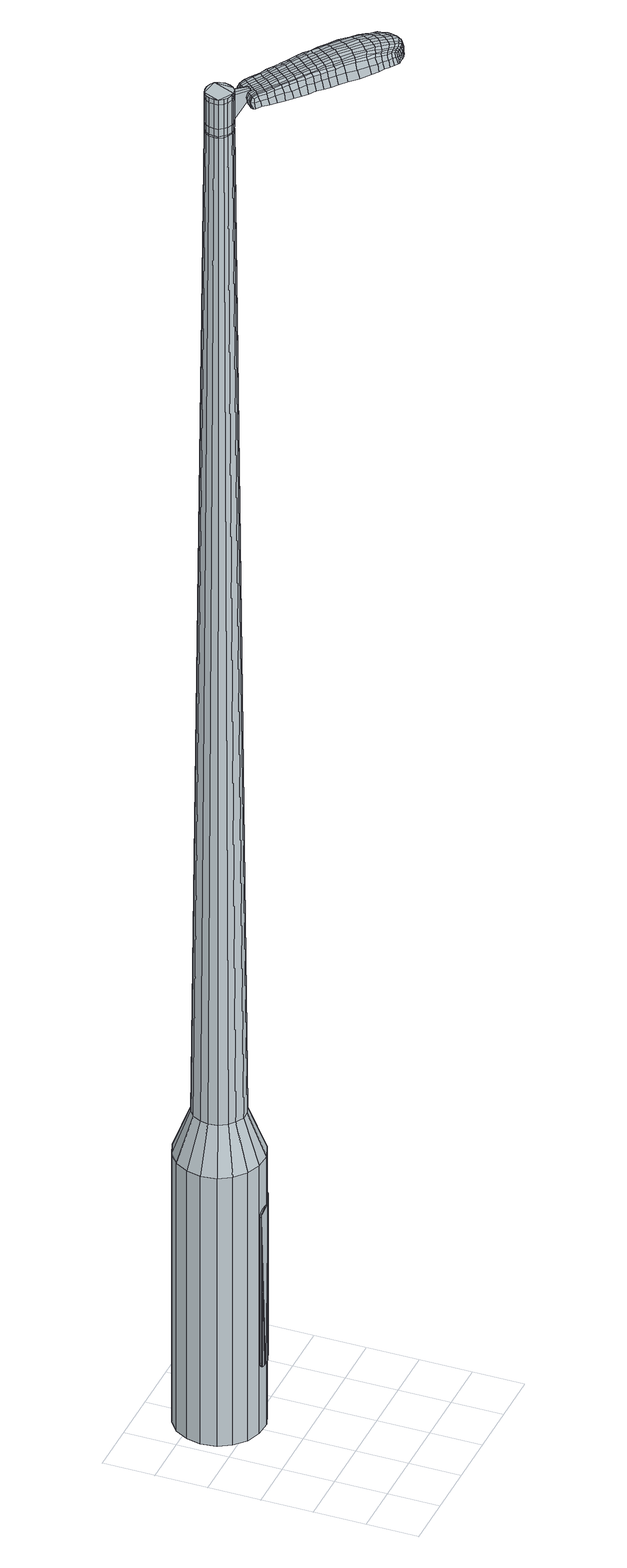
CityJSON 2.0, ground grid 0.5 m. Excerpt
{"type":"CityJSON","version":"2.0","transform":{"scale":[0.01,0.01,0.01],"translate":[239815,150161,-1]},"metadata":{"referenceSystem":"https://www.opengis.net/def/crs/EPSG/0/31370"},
"CityObjects":{
"object1":{"type":"GenericCityObject","attributes":{"cluster":798,"mean_distance_to_centroid":0.311,"new_centroid_x":239815.5,"new_centroid_y":150162.8,"mean_distance_to_camera":10.07,"H1":16.82,"H2":16.47,"Z_final":111.6,"cluster2":-1,"proj_x":239810.63,"proj_y":150168.39,"id_line":83742,"bearing_l":48.94,"distance":7.41,"orientation":"right","G_obj":318.94},"geometry":[{"type":"MultiSurface","lod":"2","boundaries":[[[0,1,2,3]],[[1,4,5,2]],[[4,6,7,5]],[[6,8,9,7]],[[8,10,11,9]],[[10,12,13,11]],[[12,14,15,13]],[[14,16,17,15]],[[16,18,19,17]],[[18,20,21,19]],[[20,22,23,21]],[[22,24,25,23]],[[24,26,27,25]],[[26,28,29,27]],[[28,30,31,29]],[[30,32,33,31]],[[32,34,35,33]],[[34,0,3,35]],[[36,37,38,39]],[[38,40,41,42]],[[41,43,42]],[[42,44,45,46]],[[45,47,46]],[[46,48,49,50]],[[49,51,50]],[[42,46,50,38]],[[50,52,39,38]],[[53,36,39]],[[2,5,7,35]],[[7,9,11,15]],[[11,13,15]],[[15,17,19,23]],[[19,21,23]],[[23,25,27,31]],[[27,29,31]],[[15,23,31,7]],[[31,33,35,7]],[[3,2,35]],[[1,0,54,55]],[[0,34,56,54]],[[34,32,57,56]],[[32,30,58,57]],[[30,28,59,58]],[[28,26,60,59]],[[26,24,61,60]],[[24,22,62,61]],[[22,20,63,62]],[[20,18,64,63]],[[18,16,65,64]],[[16,14,66,65]],[[14,12,67,66]],[[12,10,68,67]],[[10,8,69,68]],[[8,6,70,69]],[[6,4,71,70]],[[4,1,55,71]],[[55,54,72,73]],[[54,56,74,72]],[[56,57,75,74]],[[57,58,76,75]],[[58,59,77,76]],[[59,60,78,77]],[[60,61,79,78]],[[61,62,80,79]],[[62,63,81,80]],[[63,64,82,81]],[[64,65,83,82]],[[65,66,84,83]],[[66,67,85,84]],[[67,68,86,85]],[[68,69,87,86]],[[69,70,88,87]],[[70,71,89,88]],[[71,55,73,89]],[[90,91,92,93]],[[94,95,91,90]],[[96,97,95,94]],[[98,99,97,96]],[[100,101,99,98]],[[102,103,101,100]],[[79,104,103,102]],[[80,105,104,79]],[[106,107,105,80]],[[82,108,107,106]],[[83,109,108,82]],[[84,110,109,83]],[[111,112,110,84]],[[86,113,112,111]],[[87,114,113,86]],[[115,116,114,87]],[[89,117,116,115]],[[93,92,117,89]],[[118,119,120,121]],[[122,118,121,123]],[[124,122,123,125]],[[126,124,125,127]],[[128,126,127,129]],[[130,128,129,131]],[[132,130,131,133]],[[134,132,133,135]],[[136,134,135,137]],[[138,136,137,139]],[[140,138,139,141]],[[142,140,141,143]],[[144,142,143,145]],[[146,144,145,147]],[[148,146,147,149]],[[150,148,149,151]],[[73,72,90,93]],[[72,74,94,90]],[[74,75,96,94]],[[75,76,98,96]],[[76,77,100,98]],[[77,78,102,100]],[[78,79,102]],[[81,106,80]],[[81,82,106]],[[85,111,84]],[[85,86,111]],[[88,115,87]],[[88,89,115]],[[73,93,89]],[[152,153,92,91]],[[153,117,92]],[[154,116,117]],[[154,114,116]],[[155,112,113]],[[155,110,112]],[[156,107,108]],[[156,105,107]],[[157,103,104]],[[157,158,101,103]],[[158,159,99,101]],[[159,160,97,99]],[[160,161,95,97]],[[161,152,91,95]],[[39,52,150,162]],[[153,152,163,151]],[[53,39,162,119]],[[152,161,120,163]],[[36,53,119,118]],[[161,160,121,120]],[[37,36,118,122]],[[160,159,123,121]],[[38,37,122,124]],[[159,158,125,123]],[[40,38,124,126]],[[158,157,127,125]],[[41,40,126,128]],[[157,104,129,127]],[[43,41,128,130]],[[104,105,131,129]],[[42,43,130,132]],[[105,156,133,131]],[[44,42,132,134]],[[156,108,135,133]],[[45,44,134,136]],[[108,109,137,135]],[[47,45,136,138]],[[109,110,139,137]],[[46,47,138,140]],[[110,155,141,139]],[[48,46,140,142]],[[155,113,143,141]],[[49,48,142,144]],[[113,114,145,143]],[[51,49,144,146]],[[114,154,147,145]],[[50,51,146,148]],[[154,117,149,147]],[[52,50,148,150]],[[117,153,151,149]],[[150,151,164,165]],[[151,163,166,164]],[[163,120,167,166]],[[120,119,168,167]],[[119,162,169,168]],[[162,150,165,169]],[[170,171,172,173]],[[174,170,173,175]],[[170,174,176,177]],[[171,170,177,178]],[[179,180,181,182]],[[183,179,182,184]],[[179,183,185,186]],[[180,179,186,187]],[[188,189,190,191]],[[192,188,191,193]],[[188,192,194,195]],[[189,188,195,196]],[[197,198,199,200]],[[201,197,200,202]],[[197,201,203,204]],[[198,197,204,205]],[[206,207,208,209]],[[210,206,209,211]],[[206,210,212,213]],[[207,206,213,214]],[[215,216,217,218]],[[219,215,218,220]],[[215,219,221,222]],[[216,215,222,223]],[[224,225,226,227]],[[216,224,227,217]],[[224,216,223,228]],[[225,224,228,229]],[[230,231,232,233]],[[225,230,233,226]],[[230,225,229,234]],[[231,230,234,235]],[[236,174,175,237]],[[231,236,237,232]],[[236,231,235,238]],[[174,236,238,176]],[[239,240,241,242]],[[243,239,242,244]],[[239,243,245,246]],[[240,239,246,247]],[[248,249,250,251]],[[240,248,251,241]],[[248,240,247,252]],[[249,248,252,253]],[[254,255,256,257]],[[249,254,257,250]],[[254,249,253,258]],[[255,254,258,259]],[[260,261,262,263]],[[255,260,263,256]],[[260,255,259,264]],[[261,260,264,265]],[[266,171,178,267]],[[261,266,267,262]],[[266,261,265,268]],[[171,266,268,172]],[[269,270,271,272]],[[273,269,272,274]],[[269,273,275,276]],[[270,269,276,277]],[[278,279,280,281]],[[270,278,281,271]],[[278,270,277,282]],[[279,278,282,283]],[[284,285,286,287]],[[279,284,287,280]],[[284,279,283,288]],[[285,284,288,289]],[[290,183,184,291]],[[285,290,291,286]],[[290,285,289,292]],[[183,290,292,185]],[[293,294,295,296]],[[297,293,296,298]],[[293,297,299,300]],[[294,293,300,301]],[[302,303,304,305]],[[294,302,305,295]],[[302,294,301,306]],[[303,302,306,307]],[[308,309,310,311]],[[303,308,311,304]],[[308,303,307,312]],[[309,308,312,313]],[[314,315,316,317]],[[309,314,317,310]],[[314,309,313,318]],[[315,314,318,319]],[[320,180,187,321]],[[315,320,321,316]],[[320,315,319,322]],[[180,320,322,181]],[[323,209,208,324]],[[325,323,324,326]],[[323,325,327,328]],[[209,323,328,211]],[[329,325,326,330]],[[331,329,330,332]],[[329,331,333,334]],[[325,329,334,327]],[[335,331,332,336]],[[337,335,336,338]],[[335,337,339,340]],[[331,335,340,333]],[[341,337,338,342]],[[343,341,342,344]],[[341,343,345,346]],[[337,341,346,339]],[[347,343,344,348]],[[198,347,348,199]],[[347,198,205,349]],[[343,347,349,345]],[[350,351,196,195]],[[352,350,195,194]],[[350,352,353,354]],[[351,350,354,355]],[[356,357,355,354]],[[358,356,354,353]],[[356,358,359,360]],[[357,356,360,361]],[[362,363,361,360]],[[364,362,360,359]],[[362,364,365,366]],[[363,362,366,367]],[[368,369,367,366]],[[370,368,366,365]],[[368,370,203,201]],[[369,368,201,202]],[[371,372,373,374]],[[273,371,374,275]],[[371,273,274,375]],[[372,371,375,376]],[[377,192,193,378]],[[372,377,378,373]],[[377,372,376,379]],[[192,377,379,194]],[[380,381,382,383]],[[219,380,383,221]],[[380,219,220,384]],[[381,380,384,385]],[[386,387,388,389]],[[381,386,389,382]],[[386,381,385,390]],[[387,386,390,391]],[[392,189,196,393]],[[387,392,393,388]],[[392,387,391,394]],[[189,392,394,190]],[[395,396,397,398]],[[177,395,398,178]],[[395,177,176,399]],[[396,395,399,400]],[[401,402,403,404]],[[396,401,404,397]],[[401,396,400,405]],[[402,401,405,406]],[[407,200,199,408]],[[402,407,408,403]],[[407,402,406,409]],[[200,407,409,202]],[[410,411,412,413]],[[182,410,413,184]],[[410,182,181,414]],[[411,410,414,415]],[[416,204,203,417]],[[411,416,417,412]],[[416,411,415,418]],[[204,416,418,205]],[[419,420,421,422]],[[297,419,422,299]],[[419,297,298,423]],[[420,419,423,424]],[[425,210,211,426]],[[420,425,426,421]],[[425,420,424,427]],[[210,425,427,212]],[[428,429,430,431]],[[243,428,431,245]],[[428,243,244,432]],[[429,428,432,433]],[[434,435,436,437]],[[429,434,437,430]],[[434,429,433,438]],[[435,434,438,439]],[[440,207,214,441]],[[435,440,441,436]],[[440,435,439,442]],[[207,440,442,208]],[[443,444,433,432]],[[242,443,432,244]],[[443,242,241,445]],[[444,443,445,446]],[[447,448,439,438]],[[444,447,438,433]],[[447,444,446,449]],[[448,447,449,450]],[[451,324,208,442]],[[448,451,442,439]],[[451,448,450,452]],[[324,451,452,326]],[[453,454,455,456]],[[300,453,456,301]],[[453,300,299,422]],[[454,453,422,421]],[[457,328,327,458]],[[454,457,458,455]],[[457,454,421,426]],[[328,457,426,211]],[[459,460,446,445]],[[251,459,445,241]],[[459,251,250,461]],[[460,459,461,462]],[[463,464,450,449]],[[460,463,449,446]],[[463,460,462,465]],[[464,463,465,466]],[[467,330,326,452]],[[464,467,452,450]],[[467,464,466,468]],[[330,467,468,332]],[[469,470,471,472]],[[306,469,472,307]],[[469,306,301,456]],[[470,469,456,455]],[[473,334,333,474]],[[470,473,474,471]],[[473,470,455,458]],[[334,473,458,327]],[[475,476,462,461]],[[257,475,461,250]],[[475,257,256,477]],[[476,475,477,478]],[[479,480,466,465]],[[476,479,465,462]],[[479,476,478,481]],[[480,479,481,482]],[[483,336,332,468]],[[480,483,468,466]],[[483,480,482,484]],[[336,483,484,338]],[[485,486,487,488]],[[312,485,488,313]],[[485,312,307,472]],[[486,485,472,471]],[[489,340,339,490]],[[486,489,490,487]],[[489,486,471,474]],[[340,489,474,333]],[[491,492,478,477]],[[263,491,477,256]],[[491,263,262,493]],[[492,491,493,494]],[[495,496,482,481]],[[492,495,481,478]],[[495,492,494,497]],[[496,495,497,498]],[[499,342,338,484]],[[496,499,484,482]],[[499,496,498,500]],[[342,499,500,344]],[[501,502,503,504]],[[318,501,504,319]],[[501,318,313,488]],[[502,501,488,487]],[[505,346,345,506]],[[502,505,506,503]],[[505,502,487,490]],[[346,505,490,339]],[[507,508,494,493]],[[267,507,493,262]],[[507,267,178,398]],[[508,507,398,397]],[[509,510,498,497]],[[508,509,497,494]],[[509,508,397,404]],[[510,509,404,403]],[[511,348,344,500]],[[510,511,500,498]],[[511,510,403,408]],[[348,511,408,199]],[[512,513,415,414]],[[322,512,414,181]],[[512,322,319,504]],[[513,512,504,503]],[[514,349,205,418]],[[513,514,418,415]],[[514,513,503,506]],[[349,514,506,345]],[[515,516,376,375]],[[272,515,375,274]],[[515,272,271,517]],[[516,515,517,518]],[[519,352,194,379]],[[516,519,379,376]],[[519,516,518,520]],[[352,519,520,353]],[[521,522,523,524]],[[222,521,524,223]],[[521,222,221,383]],[[522,521,383,382]],[[525,526,527,528]],[[522,525,528,523]],[[525,522,382,389]],[[526,525,389,388]],[[529,351,355,530]],[[526,529,530,527]],[[529,526,388,393]],[[351,529,393,196]],[[531,532,518,517]],[[281,531,517,271]],[[531,281,280,533]],[[532,531,533,534]],[[535,358,353,520]],[[532,535,520,518]],[[535,532,534,536]],[[358,535,536,359]],[[537,538,539,540]],[[228,537,540,229]],[[537,228,223,524]],[[538,537,524,523]],[[541,542,543,544]],[[538,541,544,539]],[[541,538,523,528]],[[542,541,528,527]],[[545,357,361,546]],[[542,545,546,543]],[[545,542,527,530]],[[357,545,530,355]],[[547,548,534,533]],[[287,547,533,280]],[[547,287,286,549]],[[548,547,549,550]],[[551,364,359,536]],[[548,551,536,534]],[[551,548,550,552]],[[364,551,552,365]],[[553,554,555,556]],[[234,553,556,235]],[[553,234,229,540]],[[554,553,540,539]],[[557,558,559,560]],[[554,557,560,555]],[[557,554,539,544]],[[558,557,544,543]],[[561,363,367,562]],[[558,561,562,559]],[[561,558,543,546]],[[363,561,546,361]],[[563,564,550,549]],[[291,563,549,286]],[[563,291,184,413]],[[564,563,413,412]],[[565,370,365,552]],[[564,565,552,550]],[[565,564,412,417]],[[370,565,417,203]],[[566,567,400,399]],[[238,566,399,176]],[[566,238,235,556]],[[567,566,556,555]],[[568,569,406,405]],[[567,568,405,400]],[[568,567,555,560]],[[569,568,560,559]],[[570,369,202,409]],[[569,570,409,406]],[[570,569,559,562]],[[369,570,562,367]],[[571,572,573,574]],[[574,573,575,576]],[[577,575,573,578]],[[578,573,572,579]],[[580,581,582,583]],[[583,582,584,585]],[[586,584,582,587]],[[587,582,581,588]],[[589,590,591,592]],[[592,591,593,594]],[[595,593,591,596]],[[596,591,590,597]],[[598,599,600,601]],[[601,600,602,603]],[[604,602,600,605]],[[605,600,599,606]],[[607,608,609,610]],[[610,609,611,612]],[[613,611,609,614]],[[614,609,608,615]],[[616,617,618,619]],[[619,618,620,621]],[[622,620,618,623]],[[623,618,617,624]],[[625,626,627,628]],[[628,627,617,616]],[[624,617,627,629]],[[629,627,626,630]],[[631,632,633,634]],[[634,633,626,625]],[[630,626,633,635]],[[635,633,632,636]],[[576,575,637,638]],[[638,637,632,631]],[[636,632,637,639]],[[639,637,575,577]],[[640,641,642,643]],[[643,642,644,645]],[[646,644,642,647]],[[647,642,641,648]],[[649,650,651,652]],[[652,651,641,640]],[[648,641,651,653]],[[653,651,650,654]],[[655,656,657,658]],[[658,657,650,649]],[[654,650,657,659]],[[659,657,656,660]],[[661,662,663,664]],[[664,663,656,655]],[[660,656,663,665]],[[665,663,662,666]],[[579,572,667,668]],[[668,667,662,661]],[[666,662,667,669]],[[669,667,572,571]],[[670,671,672,673]],[[673,672,674,675]],[[676,674,672,677]],[[677,672,671,678]],[[679,680,681,682]],[[682,681,671,670]],[[678,671,681,683]],[[683,681,680,684]],[[685,686,687,688]],[[688,687,680,679]],[[684,680,687,689]],[[689,687,686,690]],[[585,584,691,692]],[[692,691,686,685]],[[690,686,691,693]],[[693,691,584,586]],[[694,695,696,697]],[[697,696,698,699]],[[700,698,696,701]],[[701,696,695,702]],[[703,704,705,706]],[[706,705,695,694]],[[702,695,705,707]],[[707,705,704,708]],[[709,710,711,712]],[[712,711,704,703]],[[708,704,711,713]],[[713,711,710,714]],[[715,716,717,718]],[[718,717,710,709]],[[714,710,717,719]],[[719,717,716,720]],[[588,581,721,722]],[[722,721,716,715]],[[720,716,721,723]],[[723,721,581,580]],[[607,610,724,725]],[[725,724,726,727]],[[728,726,724,729]],[[729,724,610,612]],[[727,726,730,731]],[[731,730,732,733]],[[734,732,730,735]],[[735,730,726,728]],[[733,732,736,737]],[[737,736,738,739]],[[740,738,736,741]],[[741,736,732,734]],[[739,738,742,743]],[[743,742,744,745]],[[746,744,742,747]],[[747,742,738,740]],[[745,744,748,749]],[[749,748,599,598]],[[606,599,748,750]],[[750,748,744,746]],[[597,751,752,596]],[[596,752,753,595]],[[754,753,752,755]],[[755,752,751,756]],[[756,757,758,755]],[[755,758,759,754]],[[760,759,758,761]],[[761,758,757,762]],[[762,763,764,761]],[[761,764,765,760]],[[766,765,764,767]],[[767,764,763,768]],[[768,769,770,767]],[[767,770,771,766]],[[604,771,770,602]],[[602,770,769,603]],[[772,773,774,775]],[[775,774,674,676]],[[675,674,774,776]],[[776,774,773,777]],[[594,593,778,779]],[[779,778,773,772]],[[777,773,778,780]],[[780,778,593,595]],[[781,782,783,784]],[[784,783,620,622]],[[621,620,783,785]],[[785,783,782,786]],[[787,788,789,790]],[[790,789,782,781]],[[786,782,789,791]],[[791,789,788,792]],[[597,590,793,794]],[[794,793,788,787]],[[792,788,793,795]],[[795,793,590,589]],[[796,797,798,799]],[[799,798,578,579]],[[577,578,798,800]],[[800,798,797,801]],[[802,803,804,805]],[[805,804,797,796]],[[801,797,804,806]],[[806,804,803,807]],[[598,601,808,809]],[[809,808,803,802]],[[807,803,808,810]],[[810,808,601,603]],[[811,812,813,814]],[[814,813,583,585]],[[580,583,813,815]],[[815,813,812,816]],[[604,605,817,818]],[[818,817,812,811]],[[816,812,817,819]],[[819,817,605,606]],[[820,821,822,823]],[[823,822,698,700]],[[699,698,822,824]],[[824,822,821,825]],[[612,611,826,827]],[[827,826,821,820]],[[825,821,826,828]],[[828,826,611,613]],[[829,830,831,832]],[[832,831,644,646]],[[645,644,831,833]],[[833,831,830,834]],[[835,836,837,838]],[[838,837,830,829]],[[834,830,837,839]],[[839,837,836,840]],[[615,608,841,842]],[[842,841,836,835]],[[840,836,841,843]],[[843,841,608,607]],[[834,844,833]],[[833,844,643,645]],[[640,643,844,845]],[[840,846,847,839]],[[839,847,844,834]],[[845,844,847,848]],[[848,847,846,849]],[[607,725,850,843]],[[843,850,846,840]],[[849,846,850,851]],[[851,850,725,727]],[[852,853,854]],[[854,853,701,702]],[[700,701,853,823]],[[823,853,820]],[[728,729,855,856]],[[856,855,853,852]],[[820,853,855,827]],[[827,855,729,612]],[[857,858,845]],[[845,858,652,640]],[[649,652,858,859]],[[858,857,859]],[[849,860,861,848]],[[848,861,857,845]],[[859,857,861,862]],[[862,861,860,863]],[[727,731,864,851]],[[851,864,860,849]],[[863,860,864,865]],[[865,864,731,733]],[[866,867,868,869]],[[869,868,707,708]],[[702,707,868,854]],[[854,868,867,852]],[[734,735,870,871]],[[871,870,867,866]],[[852,867,870,856]],[[856,870,735,728]],[[872,873,859]],[[859,873,658,649]],[[655,658,873,874]],[[874,873,872,875]],[[863,876,877,862]],[[862,877,872,859]],[[875,872,877,878]],[[878,877,876,879]],[[733,737,880,865]],[[865,880,876,863]],[[879,876,880,881]],[[881,880,737,739]],[[882,883,884,885]],[[885,884,713,714]],[[708,713,884,869]],[[869,884,883,866]],[[740,741,886,887]],[[887,886,883,882]],[[866,883,886,871]],[[871,886,741,734]],[[875,888,889,874]],[[874,889,664,655]],[[661,664,889,890]],[[890,889,888,891]],[[879,892,893,878]],[[878,893,888,875]],[[891,888,893,894]],[[894,893,892,895]],[[739,743,896,881]],[[881,896,892,879]],[[895,892,896,897]],[[897,896,743,745]],[[898,899,900,901]],[[901,900,719,720]],[[714,719,900,885]],[[885,900,899,882]],[[746,747,902,903]],[[903,902,899,898]],[[882,899,902,887]],[[887,902,747,740]],[[891,904,905,890]],[[890,905,668,661]],[[579,668,905,799]],[[799,905,904,796]],[[895,906,907,894]],[[894,907,904,891]],[[796,904,907,805]],[[805,907,906,802]],[[745,749,908,897]],[[897,908,906,895]],[[802,906,908,809]],[[809,908,749,598]],[[816,909,910,815]],[[815,910,723,580]],[[720,723,910,901]],[[901,910,909,898]],[[606,750,911,819]],[[819,911,909,816]],[[898,909,911,903]],[[903,911,750,746]],[[777,912,913,776]],[[776,913,673,675]],[[670,673,913,914]],[[914,913,912,915]],[[595,753,916,780]],[[780,916,912,777]],[[915,912,916,917]],[[917,916,753,754]],[[918,919,920,921]],[[921,920,623,624]],[[622,623,920,784]],[[784,920,919,781]],[[922,923,924,925]],[[925,924,919,918]],[[781,919,924,790]],[[790,924,923,787]],[[756,751,926,927]],[[927,926,923,922]],[[787,923,926,794]],[[794,926,751,597]],[[915,928,929,914]],[[914,929,682,670]],[[679,682,929,930]],[[930,929,928,931]],[[754,759,932,917]],[[917,932,928,915]],[[931,928,932,933]],[[933,932,759,760]],[[934,935,936,937]],[[937,936,629,630]],[[624,629,936,921]],[[921,936,935,918]],[[938,939,940,941]],[[941,940,935,934]],[[918,935,940,925]],[[925,940,939,922]],[[762,757,942,943]],[[943,942,939,938]],[[922,939,942,927]],[[927,942,757,756]],[[931,944,945,930]],[[930,945,688,679]],[[685,688,945,946]],[[946,945,944,947]],[[760,765,948,933]],[[933,948,944,931]],[[947,944,948,949]],[[949,948,765,766]],[[950,951,952,953]],[[953,952,635,636]],[[630,635,952,937]],[[937,952,951,934]],[[954,955,956,957]],[[957,956,951,950]],[[934,951,956,941]],[[941,956,955,938]],[[768,763,958,959]],[[959,958,955,954]],[[938,955,958,943]],[[943,958,763,762]],[[947,960,961,946]],[[946,961,692,685]],[[585,692,961,814]],[[814,961,960,811]],[[766,771,962,949]],[[949,962,960,947]],[[811,960,962,818]],[[818,962,771,604]],[[801,963,964,800]],[[800,964,639,577]],[[636,639,964,953]],[[953,964,963,950]],[[807,965,966,806]],[[806,966,963,801]],[[950,963,966,957]],[[957,966,965,954]],[[603,769,967,810]],[[810,967,965,807]],[[954,965,967,959]],[[959,967,769,768]],[[571,574,173,172]],[[574,576,175,173]],[[586,587,186,185]],[[587,588,187,186]],[[589,592,191,190]],[[592,594,193,191]],[[613,614,213,212]],[[614,615,214,213]],[[616,619,218,217]],[[619,621,220,218]],[[625,628,227,226]],[[628,616,217,227]],[[631,634,233,232]],[[634,625,226,233]],[[576,638,237,175]],[[638,631,232,237]],[[646,647,246,245]],[[647,648,247,246]],[[648,653,252,247]],[[653,654,253,252]],[[654,659,258,253]],[[659,660,259,258]],[[660,665,264,259]],[[665,666,265,264]],[[666,669,268,265]],[[669,571,172,268]],[[676,677,276,275]],[[677,678,277,276]],[[678,683,282,277]],[[683,684,283,282]],[[684,689,288,283]],[[689,690,289,288]],[[690,693,292,289]],[[693,586,185,292]],[[694,697,296,295]],[[697,699,298,296]],[[703,706,305,304]],[[706,694,295,305]],[[709,712,311,310]],[[712,703,304,311]],[[715,718,317,316]],[[718,709,310,317]],[[588,722,321,187]],[[722,715,316,321]],[[772,775,374,373]],[[775,676,275,374]],[[594,779,378,193]],[[779,772,373,378]],[[621,785,384,220]],[[785,786,385,384]],[[786,791,390,385]],[[791,792,391,390]],[[792,795,394,391]],[[795,589,190,394]],[[699,824,423,298]],[[824,825,424,423]],[[825,828,427,424]],[[828,613,212,427]],[[829,832,431,430]],[[832,646,245,431]],[[835,838,437,436]],[[838,829,430,437]],[[615,842,441,214]],[[842,835,436,441]],[[968,969,970,971]],[[972,973,971,970]],[[974,975,976,977]],[[978,979,980,981]],[[969,982,983,970]],[[984,972,970,983]],[[985,974,977,986]],[[987,988,979,978]],[[982,989,990,983]],[[990,991,984,983]],[[992,985,986,993]],[[994,988,987,995]],[[989,996,997,990]],[[997,998,991,990]],[[999,992,993,1000]],[[1001,994,995,1002]],[[1003,1004,1005,1006]],[[1007,1008,1004,1003]],[[1007,1009,1010,1008]],[[1009,1011,1012,1010]],[[1013,1014,1015]],[[1016,1017,1014,1013]],[[1018,1019,1017,1016]],[[1020,1021,1019,1018]],[[1015,1005,1004,1013]],[[1013,1004,1008,1016]],[[1008,1010,1018,1016]],[[1010,1012,1020,1018]],[[977,976,973,972]],[[986,977,972,984]],[[991,993,986,984]],[[998,1000,993,991]],[[978,981,975,974]],[[987,978,974,985]],[[995,987,985,992]],[[1002,995,992,999]],[[979,1003,1006,980]],[[988,1007,1003,979]],[[1009,1007,988,994]],[[1011,1009,994,1001]],[[1022,1023,1024,1025]],[[1024,1026,1027,1028]],[[1024,1028,1029,1030]],[[1024,1030,1025]],[[1031,1022,1025,1032]],[[1033,1032,1025,1034]],[[1035,1034,1025]],[[1036,1024,1023,1037]],[[1038,1036,1037,1039]],[[1040,1038,1039,1041]],[[1042,1040,1041,1043]],[[1044,1042,1043,1045]],[[1045,1046,1047,1048]],[[1045,1048,1049,1050]],[[1045,1050,1051,1052]],[[1051,1053,1054,1055]],[[1051,1055,1056,1057]],[[1051,1057,1052]],[[1045,1052,1044]],[[1058,1059,1023,1022]],[[1060,1061,1026,1024]],[[1062,1063,1035,1025]],[[1059,1064,1037,1023]],[[1065,1060,1024,1036]],[[1064,1066,1039,1037]],[[1067,1065,1036,1038]],[[1066,1068,1041,1039]],[[1069,1067,1038,1040]],[[1068,1070,1043,1041]],[[1071,1069,1040,1042]],[[1070,1072,1045,1043]],[[1073,1071,1042,1044]],[[1072,1074,1046,1045]],[[1075,1076,1053,1051]],[[1077,1073,1044,1052]],[[1047,1046,1074,1078]],[[1048,1047,1078,1079]],[[1049,1048,1079,1080]],[[1050,1049,1080,1081]],[[1051,1050,1081,1075]],[[1082,1058,1022,1031]],[[1083,1082,1031,1032]],[[1084,1083,1032,1033]],[[1085,1084,1033,1034]],[[1063,1085,1034,1035]],[[1027,1026,1061,1086]],[[1054,1053,1076,1087]],[[1028,1027,1086,1088]],[[1029,1028,1088,1089]],[[1030,1029,1089,1090]],[[1025,1030,1090,1062]],[[1055,1054,1087,1091]],[[1056,1055,1091,1092]],[[1057,1056,1092,1093]],[[1052,1057,1093,1077]]]}]}
},
"vertices":[
[84,152,384],[73,143,384],[73,143,96],[84,152,96],[59,138,384],[59,138,96],[44,139,384],[44,139,96],[30,144,384],[30,144,96],[19,154,384],[19,154,96],[12,166,384],[12,166,96],[10,181,384],[10,181,96],[13,195,384],[13,195,96],[20,208,384],[20,208,96],[32,217,384],[32,217,96],[46,222,384],[46,222,96],[60,222,384],[60,222,96],[74,216,384],[74,216,96],[85,207,384],[85,207,96],[92,194,384],[92,194,96],[94,179,384],[94,179,96],[92,165,384],[92,165,96],[66,180,1524],[65,185,1524],[63,189,1524],[62,171,1524],[59,192,1524],[55,193,1524],[46,192,1524],[50,193,1524],[42,189,1524],[40,185,1524],[39,176,1524],[39,180,1524],[42,172,1524],[45,169,1524],[54,167,1524],[50,167,1524],[59,168,1524],[65,175,1524],[71,164,429],[64,158,429],[76,171,429],[77,180,429],[76,188,429],[72,196,429],[65,202,429],[57,205,429],[48,205,429],[40,202,429],[33,197,429],[29,189,429],[27,181,429],[28,172,429],[33,164,429],[39,159,429],[47,155,429],[56,155,429],[62,171,1483],[59,168,1483],[65,175,1483],[66,180,1483],[65,185,1483],[63,189,1483],[59,192,1483],[55,193,1483],[50,193,1483],[46,192,1483],[42,189,1483],[40,185,1483],[39,180,1483],[39,176,1483],[42,172,1483],[45,169,1483],[50,167,1483],[54,167,1483],[62,172,1483],[62,172,1485],[58,169,1485],[58,169,1483],[64,176,1483],[64,176,1485],[65,180,1483],[65,180,1485],[64,184,1483],[64,184,1485],[62,188,1483],[62,188,1485],[59,191,1483],[59,191,1485],[55,193,1485],[50,193,1485],[46,191,1483],[46,191,1485],[42,189,1485],[40,185,1485],[39,180,1485],[40,176,1483],[40,176,1485],[42,172,1485],[45,169,1485],[50,168,1483],[50,168,1485],[54,167,1485],[66,180,1519],[65,175,1519],[65,175,1493],[66,180,1493],[65,185,1519],[65,185,1493],[63,189,1519],[63,189,1493],[59,192,1519],[59,192,1493],[55,193,1519],[55,193,1493],[50,193,1519],[50,193,1493],[46,192,1519],[46,192,1493],[42,189,1519],[42,189,1493],[40,185,1519],[40,185,1493],[39,180,1519],[39,180,1493],[39,176,1519],[39,176,1493],[42,172,1519],[42,172,1493],[45,169,1519],[45,169,1493],[50,167,1519],[50,167,1493],[54,167,1519],[54,167,1493],[59,168,1519],[59,168,1493],[62,171,1485],[59,168,1485],[50,167,1485],[39,176,1485],[46,192,1485],[59,192,1485],[63,189,1485],[65,185,1485],[66,180,1485],[65,175,1485],[62,171,1519],[62,171,1493],[74,157,1513],[74,157,1518],[76,159,1513],[78,161,1513],[78,161,1518],[76,159,1518],[119,96,1519],[114,101,1518],[114,99,1509],[119,94,1510],[126,90,1519],[126,88,1510],[126,92,1526],[120,97,1525],[114,102,1525],[145,125,1519],[139,129,1518],[138,128,1525],[143,124,1525],[152,119,1519],[150,119,1526],[154,119,1510],[147,125,1510],[141,129,1509],[189,63,1519],[186,60,1519],[187,60,1513],[189,63,1513],[190,67,1519],[191,66,1513],[189,68,1524],[187,64,1524],[185,61,1524],[133,112,1530],[127,117,1529],[125,114,1529],[131,109,1530],[140,106,1531],[137,103,1531],[142,109,1530],[135,115,1530],[130,119,1529],[72,165,1512],[70,163,1512],[71,162,1517],[73,164,1517],[74,167,1512],[75,166,1517],[75,166,1506],[72,164,1506],[71,162,1506],[165,58,1519],[162,60,1519],[162,58,1512],[165,56,1512],[167,57,1518],[167,55,1512],[167,58,1522],[166,59,1523],[163,61,1524],[158,62,1519],[154,66,1519],[154,64,1512],[158,61,1512],[159,64,1524],[154,67,1525],[149,69,1519],[143,74,1519],[143,72,1511],[149,68,1511],[149,71,1526],[143,76,1526],[134,82,1519],[134,80,1510],[135,84,1526],[67,147,1513],[72,142,1513],[72,143,1518],[67,149,1517],[63,151,1512],[64,151,1516],[63,150,1506],[67,146,1507],[72,140,1507],[77,137,1514],[83,131,1515],[83,133,1520],[78,138,1519],[77,135,1507],[83,130,1507],[88,126,1515],[93,121,1516],[94,123,1522],[88,128,1521],[88,124,1508],[93,119,1508],[99,116,1517],[104,111,1517],[104,112,1524],[99,117,1523],[98,114,1508],[104,109,1509],[109,106,1518],[109,107,1524],[109,104,1509],[189,84,1519],[187,87,1519],[186,86,1524],[188,83,1523],[190,82,1518],[189,82,1522],[192,82,1512],[191,85,1512],[188,87,1512],[183,90,1519],[179,94,1519],[178,94,1525],[182,90,1524],[185,91,1512],[181,95,1512],[175,99,1519],[169,104,1519],[168,103,1526],[174,98,1526],[177,99,1511],[171,104,1511],[161,111,1519],[159,111,1526],[162,112,1510],[87,170,1513],[93,165,1513],[94,166,1507],[88,170,1507],[82,173,1512],[83,173,1506],[82,172,1516],[85,170,1517],[91,165,1518],[99,161,1514],[104,156,1515],[106,156,1507],[100,161,1507],[97,160,1519],[103,156,1520],[110,152,1515],[116,147,1516],[118,147,1508],[112,152,1508],[109,151,1521],[115,147,1522],[122,142,1517],[128,138,1517],[130,138,1509],[124,143,1508],[120,142,1523],[126,137,1524],[134,133,1518],[136,134,1509],[132,133,1524],[77,160,1519],[75,158,1519],[82,155,1520],[81,153,1520],[84,158,1520],[79,162,1519],[88,150,1522],[86,148,1522],[94,146,1523],[92,143,1523],[96,148,1523],[90,153,1521],[99,141,1524],[97,139,1524],[105,136,1525],[103,134,1525],[107,138,1525],[101,143,1524],[110,131,1526],[108,129,1526],[116,126,1527],[114,124,1527],[118,129,1527],[113,134,1526],[122,121,1528],[120,119,1528],[124,124,1528],[185,66,1527],[183,63,1527],[187,70,1526],[184,73,1527],[182,69,1528],[179,66,1528],[177,73,1529],[174,71,1529],[179,77,1528],[174,82,1530],[172,78,1530],[169,75,1530],[166,83,1531],[163,80,1531],[168,86,1530],[162,92,1531],[159,89,1531],[157,86,1531],[149,97,1531],[147,95,1531],[152,100,1531],[191,80,1518],[192,77,1519],[193,77,1513],[193,80,1513],[190,80,1523],[190,77,1523],[191,72,1519],[192,72,1513],[190,73,1524],[169,56,1518],[172,56,1518],[171,57,1523],[169,57,1523],[169,55,1513],[172,55,1513],[176,56,1519],[180,57,1519],[179,58,1524],[175,57,1523],[176,55,1513],[180,56,1513],[183,58,1519],[182,59,1524],[184,58,1513],[120,99,1528],[122,100,1528],[117,105,1528],[115,104,1527],[127,93,1528],[128,94,1529],[124,102,1529],[126,104,1530],[121,109,1529],[119,107,1528],[130,96,1529],[133,98,1530],[128,107,1530],[123,112,1529],[135,101,1531],[142,123,1528],[140,121,1529],[147,116,1529],[149,117,1528],[136,127,1527],[135,126,1528],[138,118,1529],[145,112,1530],[132,123,1528],[80,174,1512],[78,172,1512],[79,171,1517],[80,172,1517],[81,174,1506],[80,172,1506],[76,170,1512],[77,169,1517],[77,169,1506],[62,154,1512],[63,155,1512],[63,154,1506],[62,152,1506],[63,153,1517],[64,154,1517],[65,157,1512],[66,159,1512],[67,158,1506],[65,156,1506],[66,156,1517],[68,158,1517],[68,161,1512],[69,160,1506],[69,160,1517],[67,150,1519],[68,151,1519],[73,144,1520],[74,146,1520],[70,152,1519],[72,154,1519],[75,147,1520],[77,149,1520],[73,156,1519],[79,151,1520],[84,169,1519],[83,167,1519],[89,163,1520],[90,164,1520],[81,165,1519],[87,160,1520],[78,139,1521],[79,141,1521],[84,134,1522],[85,135,1522],[81,142,1521],[83,144,1521],[86,137,1522],[88,139,1523],[84,146,1522],[90,141,1523],[96,159,1521],[95,158,1521],[100,153,1522],[102,155,1522],[92,155,1521],[98,151,1522],[89,129,1523],[90,130,1523],[94,124,1524],[95,125,1524],[92,132,1523],[94,134,1524],[97,127,1525],[99,129,1525],[95,136,1524],[101,131,1525],[108,150,1523],[106,149,1523],[112,144,1524],[113,146,1524],[104,146,1524],[110,141,1525],[100,119,1525],[101,120,1525],[105,114,1526],[106,115,1526],[103,122,1526],[104,124,1526],[108,117,1527],[110,119,1527],[106,127,1526],[112,122,1527],[119,141,1525],[118,139,1525],[124,135,1526],[125,137,1526],[115,137,1526],[121,132,1527],[110,109,1527],[111,110,1527],[113,112,1527],[115,114,1528],[117,117,1528],[131,132,1527],[129,130,1527],[127,127,1528],[188,82,1525],[188,79,1525],[186,84,1526],[186,82,1526],[188,75,1526],[185,77,1527],[167,59,1525],[170,59,1525],[167,61,1526],[164,61,1525],[173,59,1525],[177,60,1526],[173,62,1527],[170,61,1526],[180,61,1526],[176,64,1527],[182,88,1526],[182,86,1527],[178,92,1527],[177,90,1528],[181,81,1528],[176,86,1529],[160,64,1526],[162,64,1527],[157,68,1528],[155,68,1527],[165,65,1527],[169,66,1528],[163,71,1529],[160,69,1528],[172,68,1528],[166,73,1530],[173,97,1528],[172,94,1529],[167,102,1528],[166,100,1529],[171,91,1529],[164,96,1530],[151,72,1528],[152,72,1528],[146,78,1529],[144,77,1528],[155,74,1529],[158,75,1530],[151,81,1530],[149,79,1530],[161,78,1530],[154,84,1531],[158,110,1529],[157,108,1529],[154,104,1530],[136,85,1528],[137,86,1529],[140,88,1530],[142,90,1530],[145,92,1531],[116,100,1509],[116,102,1518],[121,97,1518],[121,95,1509],[127,91,1519],[127,89,1510],[127,93,1525],[121,99,1525],[116,104,1525],[136,127,1525],[138,127,1518],[144,123,1518],[142,122,1525],[150,117,1519],[149,117,1525],[152,118,1510],[146,123,1509],[140,128,1509],[185,61,1513],[185,62,1519],[187,64,1519],[188,64,1513],[188,68,1519],[189,67,1513],[187,69,1524],[186,65,1524],[184,63,1524],[125,114,1528],[127,116,1528],[133,111,1529],[131,109,1529],[140,106,1529],[138,103,1529],[142,108,1529],[135,114,1529],[130,119,1528],[72,161,1516],[72,161,1512],[73,163,1512],[74,162,1516],[75,165,1512],[76,165,1516],[76,165,1506],[74,163,1506],[72,160,1506],[163,60,1512],[163,61,1519],[166,60,1518],[166,58,1512],[168,59,1518],[167,57,1512],[168,60,1522],[166,61,1523],[164,62,1523],[155,66,1512],[155,67,1519],[159,64,1519],[159,62,1512],[160,65,1524],[155,69,1525],[144,74,1511],[144,76,1519],[150,71,1519],[150,69,1511],[151,72,1525],[145,77,1526],[136,83,1519],[136,81,1510],[136,85,1526],[74,145,1518],[73,143,1513],[68,149,1513],[68,150,1517],[65,152,1512],[66,152,1515],[65,151,1506],[68,147,1506],[73,142,1507],[84,134,1520],[84,133,1514],[79,138,1514],[79,139,1519],[79,136,1507],[84,131,1507],[95,124,1522],[95,122,1516],[89,127,1515],[90,129,1521],[89,126,1508],[95,120,1508],[106,114,1523],[105,112,1517],[100,117,1516],[100,119,1522],[100,115,1508],[105,110,1508],[110,107,1517],[111,109,1524],[110,105,1509],[184,85,1523],[185,85,1519],[187,83,1518],[186,82,1523],[189,81,1518],[188,81,1522],[190,82,1512],[189,83,1512],[187,86,1512],[177,92,1525],[178,93,1519],[182,89,1519],[181,88,1524],[184,89,1512],[180,93,1512],[166,102,1526],[168,102,1519],[174,97,1519],[172,97,1525],[176,97,1511],[170,103,1511],[159,110,1519],[158,109,1526],[161,110,1510],[93,164,1507],[91,164,1513],[85,168,1513],[87,169,1506],[81,171,1512],[83,171,1506],[81,170,1515],[84,168,1517],[90,163,1518],[105,155,1507],[103,155,1514],[97,159,1514],[99,159,1507],[96,159,1519],[102,154,1520],[117,146,1508],[115,145,1516],[109,150,1515],[111,150,1508],[108,149,1521],[114,145,1522],[129,137,1508],[127,136,1517],[121,141,1516],[123,141,1508],[119,140,1522],[125,136,1523],[132,132,1517],[134,132,1509],[131,131,1524],[77,160,1518],[76,158,1518],[83,155,1519],[81,153,1519],[85,157,1519],[79,162,1518],[88,150,1520],[87,148,1520],[94,145,1521],[92,143,1521],[96,147,1521],[90,152,1520],[100,140,1523],[98,138,1523],[105,135,1524],[103,133,1524],[107,138,1524],[102,143,1523],[111,131,1525],[109,128,1525],[116,126,1526],[114,124,1526],[119,128,1526],[113,133,1525],[122,121,1527],[120,119,1527],[124,124,1527],[182,64,1526],[184,67,1526],[186,70,1525],[183,73,1526],[181,70,1526],[179,67,1526],[174,71,1528],[176,74,1528],[178,77,1527],[173,82,1528],[171,78,1529],[169,76,1529],[163,80,1530],[166,83,1530],[168,86,1529],[161,92,1530],[159,89,1530],[157,86,1530],[147,95,1530],[149,97,1530],[152,100,1530],[191,77,1513],[190,77,1518],[189,80,1518],[191,80,1512],[188,80,1523],[188,77,1523],[189,72,1519],[190,72,1513],[188,73,1523],[171,59,1523],[172,58,1518],[170,58,1518],[169,59,1523],[169,57,1512],[172,57,1512],[178,60,1523],[179,59,1519],[175,58,1519],[175,59,1523],[175,57,1513],[179,58,1513],[182,60,1519],[181,61,1524],[183,59,1513],[117,105,1527],[123,100,1527],[122,100,1527],[116,104,1526],[128,94,1527],[129,95,1528],[121,109,1528],[127,104,1528],[124,102,1528],[119,107,1527],[131,96,1528],[133,98,1529],[129,107,1529],[123,112,1528],[135,101,1529],[147,115,1528],[140,121,1527],[141,122,1527],[148,116,1527],[136,126,1526],[135,125,1527],[138,117,1528],[145,112,1528],[132,122,1527],[80,170,1516],[80,171,1512],[81,172,1512],[81,171,1516],[82,172,1506],[81,171,1506],[78,168,1512],[78,167,1516],[79,168,1506],[65,152,1506],[65,153,1512],[64,153,1512],[64,152,1506],[65,153,1516],[66,153,1516],[69,156,1506],[68,157,1512],[66,155,1512],[67,154,1506],[67,155,1516],[69,157,1516],[70,159,1512],[70,158,1506],[71,159,1516],[69,150,1518],[74,145,1519],[72,154,1518],[71,152,1518],[76,147,1519],[78,149,1519],[74,156,1518],[79,151,1519],[89,162,1519],[84,167,1518],[90,163,1519],[82,164,1518],[87,160,1519],[80,140,1520],[79,140,1520],[85,135,1521],[83,144,1520],[81,142,1520],[87,137,1521],[89,139,1521],[85,146,1520],[90,141,1521],[101,153,1521],[95,157,1520],[96,158,1520],[101,154,1521],[93,155,1520],[98,150,1521],[91,130,1522],[90,130,1522],[95,124,1523],[96,125,1523],[94,134,1522],[92,132,1522],[98,127,1523],[100,129,1524],[96,136,1523],[101,131,1524],[112,143,1523],[106,148,1522],[107,149,1522],[113,144,1523],[104,145,1522],[110,141,1523],[101,120,1524],[101,119,1524],[106,114,1525],[107,115,1525],[105,124,1525],[103,122,1524],[109,117,1525],[111,119,1526],[107,126,1525],[112,121,1526],[124,134,1525],[118,139,1524],[119,140,1524],[124,135,1525],[116,136,1524],[121,131,1525],[112,110,1526],[111,109,1526],[116,114,1527],[114,112,1526],[118,116,1527],[129,130,1526],[130,131,1526],[127,127,1526],[187,79,1524],[186,81,1524],[184,84,1525],[185,82,1525],[187,75,1525],[184,77,1525],[167,62,1525],[170,60,1524],[168,61,1524],[165,63,1525],[173,63,1526],[176,61,1525],[173,60,1524],[170,63,1525],[179,62,1525],[176,65,1526],[181,85,1526],[181,87,1526],[176,92,1526],[176,90,1527],[180,81,1526],[175,86,1527],[158,69,1527],[163,65,1526],[161,66,1526],[156,69,1526],[163,72,1528],[169,67,1527],[165,66,1526],[160,70,1527],[171,69,1527],[166,74,1528],[172,94,1527],[172,96,1527],[166,101,1527],[165,99,1528],[170,90,1528],[163,96,1529],[147,79,1528],[153,73,1527],[151,73,1527],[145,78,1527],[152,82,1529],[158,76,1529],[155,74,1528],[149,80,1528],[161,78,1529],[154,84,1530],[156,107,1528],[157,109,1528],[154,104,1529],[138,86,1528],[137,86,1528],[142,90,1529],[140,88,1529],[145,92,1530],[64,151,1508],[69,156,1508],[92,134,1509],[87,128,1509],[108,119,1510],[103,113,1510],[138,93,1512],[131,86,1512],[118,98,1511],[124,105,1511],[151,81,1513],[162,73,1514],[156,66,1514],[145,74,1513],[73,161,1508],[98,140,1509],[114,126,1510],[144,100,1512],[130,112,1511],[157,88,1513],[167,79,1514],[78,167,1508],[103,146,1509],[120,132,1510],[150,107,1512],[136,119,1511],[173,86,1514],[163,95,1513],[82,172,1508],[108,152,1509],[125,139,1510],[156,114,1512],[142,126,1511],[179,93,1514],[170,102,1513],[172,64,1514],[177,62,1514],[172,57,1514],[167,58,1514],[178,70,1514],[181,67,1514],[183,77,1514],[186,73,1514],[189,83,1514],[190,78,1514],[182,61,1515],[186,61,1515],[179,58,1515],[185,64,1515],[187,62,1515],[188,67,1515],[188,63,1515],[190,71,1515],[189,64,1515],[92,197,334],[94,193,334],[94,193,165],[87,206,171],[92,197,165],[90,200,165],[89,203,166],[88,205,167],[87,206,169],[90,200,334],[89,203,333],[88,205,332],[87,206,331],[87,206,328],[96,179,165],[96,179,334],[93,164,165],[93,164,334],[85,151,165],[85,151,334],[73,142,165],[73,142,334],[59,137,165],[59,137,334],[55,137,334],[51,137,334],[48,137,333],[46,137,332],[45,137,331],[45,137,328],[55,137,165],[45,137,171],[45,137,169],[46,137,167],[48,137,166],[51,137,165],[89,196,334],[91,192,334],[91,192,165],[89,196,165],[84,205,171],[84,205,328],[93,179,334],[93,179,165],[90,165,334],[90,165,165],[83,153,334],[83,153,165],[72,144,334],[72,144,165],[59,140,334],[59,140,165],[55,140,334],[45,140,328],[45,140,171],[55,140,165],[51,140,334],[48,140,333],[46,140,332],[45,140,331],[88,199,334],[86,201,333],[85,203,332],[85,204,331],[88,199,165],[45,140,169],[86,201,166],[85,203,167],[85,204,169],[46,140,167],[48,140,166],[51,140,165]
]}
